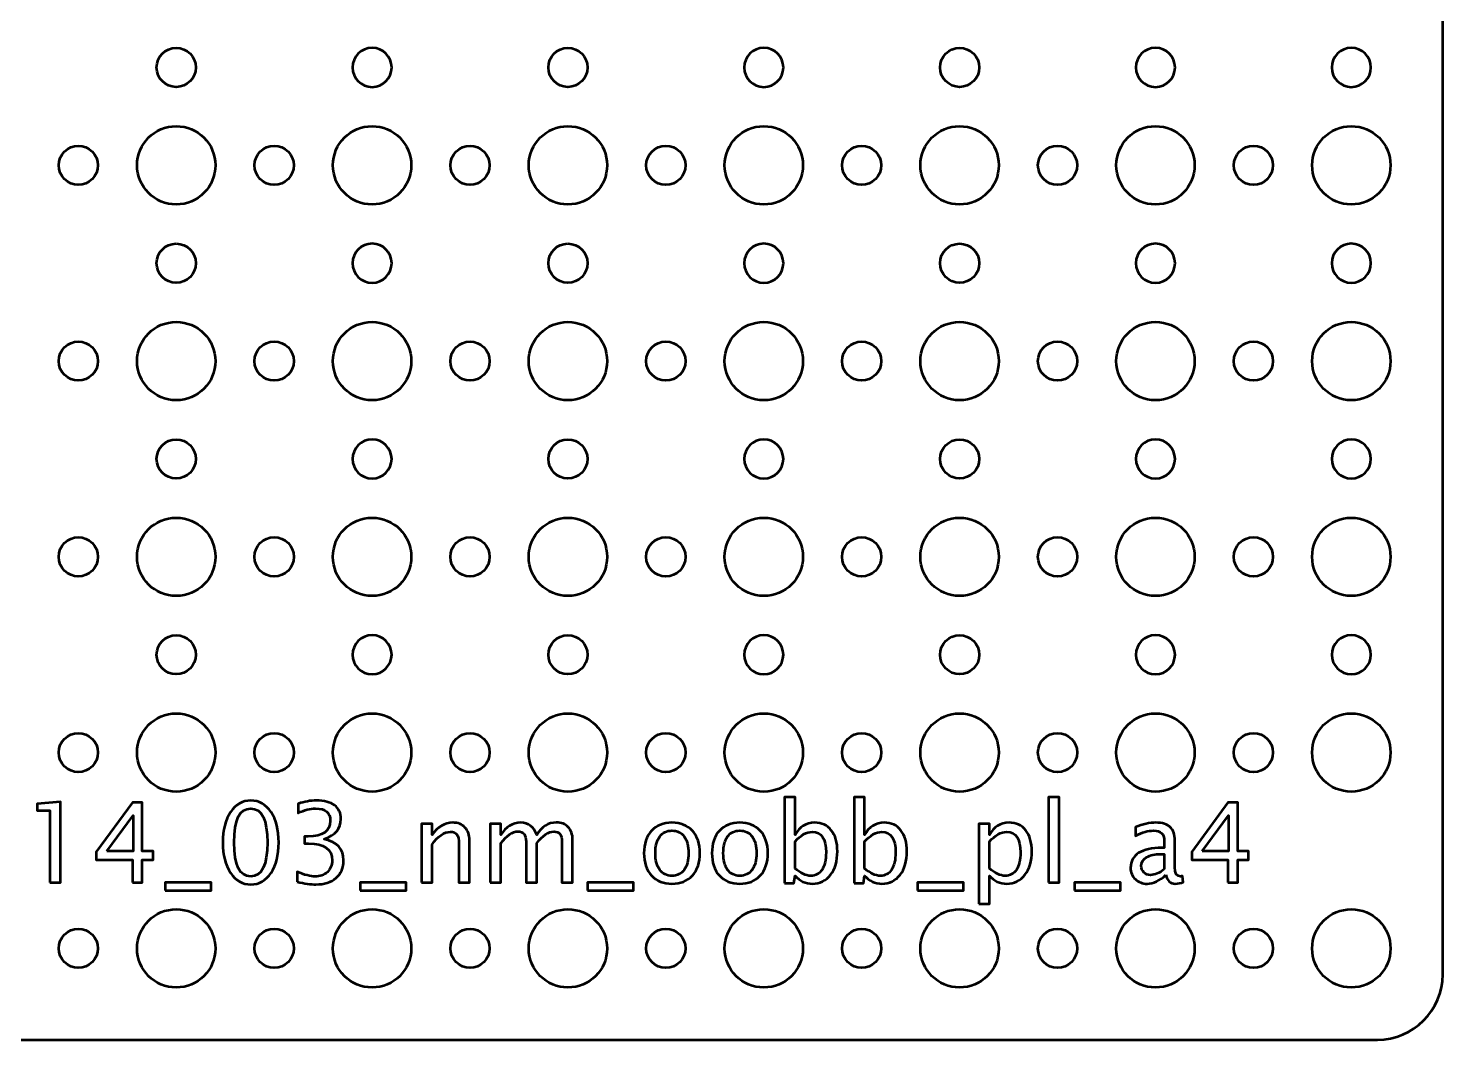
# Model space of a CAD drawing. Header units: centimetres. Extents: x -42.5 to 44.4, y -43.5 to 43.2.
# Drawn here: x 31.12 to 41.95, y -43.45 to -35.7 of the extents above; entities that cross this region are included whole.
import ezdxf

# ---------------------------------------------------------------- set-up
doc = ezdxf.new("R2010")
doc.units = ezdxf.units.CM
doc.header["$MEASUREMENT"] = 0
doc.layers.add('Layer 1', color=7, linetype='Continuous')

msp = doc.modelspace()

# ---------------------------------------------------------------- linework, layer by layer
at = {"layer": 'Layer 1', "lineweight": 53}
for centre, major_axis in [((32.25, -36), (0, 0.15)), ((35.25, -36), (0, 0.15)), ((38.25, -36), (0, 0.15)), ((32.25001, -36.75001), (0, 0.30001)), ((33.75001, -36.75001), (0, 0.30001)), ((35.25001, -36.75001), (0, 0.30001)), ((36.75001, -36.75001), (0, 0.30001)), ((38.25001, -36.75001), (0, 0.30001)), ((39.75001, -36.75001), (0, 0.30001)), ((41.25001, -36.75001), (0, 0.30001)), ((31.5, -36.75), (0, 0.15)), ((33, -36.75), (0, 0.15)), ((34.5, -36.75), (0, 0.15)), ((36, -36.75), (0, 0.15)), ((37.5, -36.75), (0, 0.15)), ((39, -36.75), (0, 0.15)), ((40.5, -36.75), (0, 0.15)), ((32.25, -37.5), (0, 0.15)), ((35.25, -37.5), (0, 0.15)), ((38.25, -37.5), (0, 0.15)), ((32.25001, -38.25001), (0, 0.30001)), ((33.75001, -38.25001), (0, 0.30001)), ((35.25001, -38.25001), (0, 0.30001)), ((36.75001, -38.25001), (0, 0.30001)), ((38.25001, -38.25001), (0, 0.30001)), ((39.75001, -38.25001), (0, 0.30001)), ((41.25001, -38.25001), (0, 0.30001)), ((31.5, -38.25), (0, 0.15)), ((33, -38.25), (0, 0.15)), ((34.5, -38.25), (0, 0.15)), ((36, -38.25), (0, 0.15)), ((37.5, -38.25), (0, 0.15)), ((39, -38.25), (0, 0.15)), ((40.5, -38.25), (0, 0.15)), ((32.25, -39), (0, 0.15)), ((35.25, -39), (0, 0.15)), ((38.25, -39), (0, 0.15)), ((32.25001, -39.75001), (0, 0.30001)), ((33.75001, -39.75001), (0, 0.30001)), ((35.25001, -39.75001), (0, 0.30001)), ((36.75001, -39.75001), (0, 0.30001)), ((38.25001, -39.75001), (0, 0.30001)), ((39.75001, -39.75001), (0, 0.30001)), ((41.25001, -39.75001), (0, 0.30001)), ((31.5, -39.75), (0, 0.15)), ((33, -39.75), (0, 0.15)), ((34.5, -39.75), (0, 0.15)), ((36, -39.75), (0, 0.15)), ((37.5, -39.75), (0, 0.15)), ((39, -39.75), (0, 0.15)), ((40.5, -39.75), (0, 0.15)), ((32.25, -40.5), (0, 0.15)), ((35.25, -40.5), (0, 0.15)), ((38.25, -40.5), (0, 0.15)), ((32.25001, -41.25001), (0, 0.30001)), ((33.75001, -41.25001), (0, 0.30001)), ((35.25001, -41.25001), (0, 0.30001)), ((36.75001, -41.25001), (0, 0.30001)), ((38.25001, -41.25001), (0, 0.30001)), ((39.75001, -41.25001), (0, 0.30001)), ((41.25001, -41.25001), (0, 0.30001)), ((31.5, -41.25), (0, 0.15)), ((33, -41.25), (0, 0.15)), ((34.5, -41.25), (0, 0.15)), ((36, -41.25), (0, 0.15)), ((37.5, -41.25), (0, 0.15)), ((39, -41.25), (0, 0.15)), ((40.5, -41.25), (0, 0.15)), ((32.25001, -42.75001), (0, 0.30001)), ((33.75001, -42.75001), (0, 0.30001)), ((35.25001, -42.75001), (0, 0.30001)), ((36.75001, -42.75001), (0, 0.30001)), ((38.25001, -42.75001), (0, 0.30001)), ((39.75001, -42.75001), (0, 0.30001)), ((41.25001, -42.75001), (0, 0.30001)), ((31.5, -42.75), (0, 0.15)), ((33, -42.75), (0, 0.15)), ((34.5, -42.75), (0, 0.15)), ((36, -42.75), (0, 0.15)), ((37.5, -42.75), (0, 0.15)), ((39, -42.75), (0, 0.15)), ((40.5, -42.75), (0, 0.15))]:
    msp.add_ellipse(centre, major_axis=major_axis, ratio=1, dxfattribs=at)
for points, knots in [([(21.05, -42.95), (21.05, -42.95), (21.05, -14.05), (21.05, -14.05), (21.05, -14.05), (21.05, -13.77386), (21.27386, -13.55), (21.55, -13.55), (21.55, -13.55), (21.55, -13.55), (41.45, -13.55), (41.45, -13.55), (41.45, -13.55), (41.72614, -13.55), (41.95, -13.77386), (41.95, -14.05), (41.95, -14.05), (41.95, -14.05), (41.95, -42.95), (41.95, -42.95), (41.95, -42.95), (41.95, -43.22614), (41.72614, -43.45), (41.45, -43.45), (41.45, -43.45), (41.45, -43.45), (21.55, -43.45), (21.55, -43.45), (21.55, -43.45), (21.27386, -43.45), (21.05, -43.22614), (21.05, -42.95)], [0, 0, 0, 0, 0.11111111, 0.11111111, 0.11111111, 0.11111111, 0.22222222, 0.22222222, 0.22222222, 0.22222222, 0.33333333, 0.33333333, 0.33333333, 0.33333333, 0.44444444, 0.44444444, 0.44444444, 0.44444444, 0.55555556, 0.55555556, 0.55555556, 0.55555556, 0.66666667, 0.66666667, 0.66666667, 0.66666667, 0.77777778, 0.77777778, 0.77777778, 0.77777778, 1, 1, 1, 1]), ([(33.6, -36), (33.6, -35.91716), (33.66716, -35.85), (33.75, -35.85), (33.75, -35.85), (33.83284, -35.85), (33.9, -35.91716), (33.9, -36), (33.9, -36), (33.9, -36.08284), (33.83284, -36.15), (33.75, -36.15), (33.75, -36.15), (33.66716, -36.15), (33.6, -36.08284), (33.6, -36)], [0, 0, 0, 0, 0.2, 0.2, 0.2, 0.2, 0.4, 0.4, 0.4, 0.4, 0.6, 0.6, 0.6, 0.6, 1, 1, 1, 1]), ([(36.6, -36), (36.6, -35.91716), (36.66716, -35.85), (36.75, -35.85), (36.75, -35.85), (36.83284, -35.85), (36.9, -35.91716), (36.9, -36), (36.9, -36), (36.9, -36.08284), (36.83284, -36.15), (36.75, -36.15), (36.75, -36.15), (36.66716, -36.15), (36.6, -36.08284), (36.6, -36)], [0, 0, 0, 0, 0.2, 0.2, 0.2, 0.2, 0.4, 0.4, 0.4, 0.4, 0.6, 0.6, 0.6, 0.6, 1, 1, 1, 1]), ([(39.6, -36), (39.6, -35.91716), (39.66716, -35.85), (39.75, -35.85), (39.75, -35.85), (39.83284, -35.85), (39.9, -35.91716), (39.9, -36), (39.9, -36), (39.9, -36.08284), (39.83284, -36.15), (39.75, -36.15), (39.75, -36.15), (39.66716, -36.15), (39.6, -36.08284), (39.6, -36)], [0, 0, 0, 0, 0.2, 0.2, 0.2, 0.2, 0.4, 0.4, 0.4, 0.4, 0.6, 0.6, 0.6, 0.6, 1, 1, 1, 1]), ([(41.1, -36), (41.1, -35.91716), (41.16716, -35.85), (41.25, -35.85), (41.25, -35.85), (41.33284, -35.85), (41.4, -35.91716), (41.4, -36), (41.4, -36), (41.4, -36.08284), (41.33284, -36.15), (41.25, -36.15), (41.25, -36.15), (41.16716, -36.15), (41.1, -36.08284), (41.1, -36)], [0, 0, 0, 0, 0.2, 0.2, 0.2, 0.2, 0.4, 0.4, 0.4, 0.4, 0.6, 0.6, 0.6, 0.6, 1, 1, 1, 1]), ([(33.6, -37.5), (33.6, -37.41716), (33.66716, -37.35), (33.75, -37.35), (33.75, -37.35), (33.83284, -37.35), (33.9, -37.41716), (33.9, -37.5), (33.9, -37.5), (33.9, -37.58284), (33.83284, -37.65), (33.75, -37.65), (33.75, -37.65), (33.66716, -37.65), (33.6, -37.58284), (33.6, -37.5)], [0, 0, 0, 0, 0.2, 0.2, 0.2, 0.2, 0.4, 0.4, 0.4, 0.4, 0.6, 0.6, 0.6, 0.6, 1, 1, 1, 1]), ([(36.6, -37.5), (36.6, -37.41716), (36.66716, -37.35), (36.75, -37.35), (36.75, -37.35), (36.83284, -37.35), (36.9, -37.41716), (36.9, -37.5), (36.9, -37.5), (36.9, -37.58284), (36.83284, -37.65), (36.75, -37.65), (36.75, -37.65), (36.66716, -37.65), (36.6, -37.58284), (36.6, -37.5)], [0, 0, 0, 0, 0.2, 0.2, 0.2, 0.2, 0.4, 0.4, 0.4, 0.4, 0.6, 0.6, 0.6, 0.6, 1, 1, 1, 1]), ([(39.6, -37.5), (39.6, -37.41716), (39.66716, -37.35), (39.75, -37.35), (39.75, -37.35), (39.83284, -37.35), (39.9, -37.41716), (39.9, -37.5), (39.9, -37.5), (39.9, -37.58284), (39.83284, -37.65), (39.75, -37.65), (39.75, -37.65), (39.66716, -37.65), (39.6, -37.58284), (39.6, -37.5)], [0, 0, 0, 0, 0.2, 0.2, 0.2, 0.2, 0.4, 0.4, 0.4, 0.4, 0.6, 0.6, 0.6, 0.6, 1, 1, 1, 1]), ([(41.1, -37.5), (41.1, -37.41716), (41.16716, -37.35), (41.25, -37.35), (41.25, -37.35), (41.33284, -37.35), (41.4, -37.41716), (41.4, -37.5), (41.4, -37.5), (41.4, -37.58284), (41.33284, -37.65), (41.25, -37.65), (41.25, -37.65), (41.16716, -37.65), (41.1, -37.58284), (41.1, -37.5)], [0, 0, 0, 0, 0.2, 0.2, 0.2, 0.2, 0.4, 0.4, 0.4, 0.4, 0.6, 0.6, 0.6, 0.6, 1, 1, 1, 1]), ([(33.6, -39), (33.6, -38.91716), (33.66716, -38.85), (33.75, -38.85), (33.75, -38.85), (33.83284, -38.85), (33.9, -38.91716), (33.9, -39), (33.9, -39), (33.9, -39.08284), (33.83284, -39.15), (33.75, -39.15), (33.75, -39.15), (33.66716, -39.15), (33.6, -39.08284), (33.6, -39)], [0, 0, 0, 0, 0.2, 0.2, 0.2, 0.2, 0.4, 0.4, 0.4, 0.4, 0.6, 0.6, 0.6, 0.6, 1, 1, 1, 1]), ([(36.6, -39), (36.6, -38.91716), (36.66716, -38.85), (36.75, -38.85), (36.75, -38.85), (36.83284, -38.85), (36.9, -38.91716), (36.9, -39), (36.9, -39), (36.9, -39.08284), (36.83284, -39.15), (36.75, -39.15), (36.75, -39.15), (36.66716, -39.15), (36.6, -39.08284), (36.6, -39)], [0, 0, 0, 0, 0.2, 0.2, 0.2, 0.2, 0.4, 0.4, 0.4, 0.4, 0.6, 0.6, 0.6, 0.6, 1, 1, 1, 1]), ([(39.6, -39), (39.6, -38.91716), (39.66716, -38.85), (39.75, -38.85), (39.75, -38.85), (39.83284, -38.85), (39.9, -38.91716), (39.9, -39), (39.9, -39), (39.9, -39.08284), (39.83284, -39.15), (39.75, -39.15), (39.75, -39.15), (39.66716, -39.15), (39.6, -39.08284), (39.6, -39)], [0, 0, 0, 0, 0.2, 0.2, 0.2, 0.2, 0.4, 0.4, 0.4, 0.4, 0.6, 0.6, 0.6, 0.6, 1, 1, 1, 1]), ([(41.1, -39), (41.1, -38.91716), (41.16716, -38.85), (41.25, -38.85), (41.25, -38.85), (41.33284, -38.85), (41.4, -38.91716), (41.4, -39), (41.4, -39), (41.4, -39.08284), (41.33284, -39.15), (41.25, -39.15), (41.25, -39.15), (41.16716, -39.15), (41.1, -39.08284), (41.1, -39)], [0, 0, 0, 0, 0.2, 0.2, 0.2, 0.2, 0.4, 0.4, 0.4, 0.4, 0.6, 0.6, 0.6, 0.6, 1, 1, 1, 1]), ([(33.6, -40.5), (33.6, -40.41716), (33.66716, -40.35), (33.75, -40.35), (33.75, -40.35), (33.83284, -40.35), (33.9, -40.41716), (33.9, -40.5), (33.9, -40.5), (33.9, -40.58284), (33.83284, -40.65), (33.75, -40.65), (33.75, -40.65), (33.66716, -40.65), (33.6, -40.58284), (33.6, -40.5)], [0, 0, 0, 0, 0.2, 0.2, 0.2, 0.2, 0.4, 0.4, 0.4, 0.4, 0.6, 0.6, 0.6, 0.6, 1, 1, 1, 1]), ([(36.6, -40.5), (36.6, -40.41716), (36.66716, -40.35), (36.75, -40.35), (36.75, -40.35), (36.83284, -40.35), (36.9, -40.41716), (36.9, -40.5), (36.9, -40.5), (36.9, -40.58284), (36.83284, -40.65), (36.75, -40.65), (36.75, -40.65), (36.66716, -40.65), (36.6, -40.58284), (36.6, -40.5)], [0, 0, 0, 0, 0.2, 0.2, 0.2, 0.2, 0.4, 0.4, 0.4, 0.4, 0.6, 0.6, 0.6, 0.6, 1, 1, 1, 1]), ([(39.6, -40.5), (39.6, -40.41716), (39.66716, -40.35), (39.75, -40.35), (39.75, -40.35), (39.83284, -40.35), (39.9, -40.41716), (39.9, -40.5), (39.9, -40.5), (39.9, -40.58284), (39.83284, -40.65), (39.75, -40.65), (39.75, -40.65), (39.66716, -40.65), (39.6, -40.58284), (39.6, -40.5)], [0, 0, 0, 0, 0.2, 0.2, 0.2, 0.2, 0.4, 0.4, 0.4, 0.4, 0.6, 0.6, 0.6, 0.6, 1, 1, 1, 1]), ([(41.1, -40.5), (41.1, -40.41716), (41.16716, -40.35), (41.25, -40.35), (41.25, -40.35), (41.33284, -40.35), (41.4, -40.41716), (41.4, -40.5), (41.4, -40.5), (41.4, -40.58284), (41.33284, -40.65), (41.25, -40.65), (41.25, -40.65), (41.16716, -40.65), (41.1, -40.58284), (41.1, -40.5)], [0, 0, 0, 0, 0.2, 0.2, 0.2, 0.2, 0.4, 0.4, 0.4, 0.4, 0.6, 0.6, 0.6, 0.6, 1, 1, 1, 1])]:
    msp.add_open_spline(points, degree=3, knots=knots, dxfattribs=at)
at = {"layer": 'Layer 1', "color": 5, "lineweight": 53}
for points, knots in [([(36.90829, -42.24976), (36.90829, -42.24976), (36.90829, -41.59191), (36.90829, -41.59191), (36.90829, -41.59191), (36.90829, -41.59191), (36.98957, -41.59191), (36.98957, -41.59191), (36.98957, -41.59191), (36.98957, -41.59191), (36.98957, -41.88076), (36.98957, -41.88076), (36.98957, -41.88076), (37.02287, -41.81796), (37.07296, -41.78664), (37.13971, -41.78664), (37.13971, -41.78664), (37.19375, -41.78664), (37.23623, -41.80625), (37.26727, -41.84562), (37.26727, -41.84562), (37.29832, -41.88499), (37.31384, -41.93875), (37.31384, -42.00691), (37.31384, -42.00691), (37.31384, -42.08113), (37.2962, -42.14111), (37.26106, -42.18654), (37.26106, -42.18654), (37.22593, -42.23212), (37.17964, -42.25484), (37.12235, -42.25484), (37.12235, -42.25484), (37.06915, -42.25484), (37.02485, -42.23452), (36.98957, -42.19374), (36.98957, -42.19374), (36.98957, -42.19374), (36.97969, -42.24976), (36.97969, -42.24976), (36.97969, -42.24976), (36.97969, -42.24976), (36.90829, -42.24976), (36.90829, -42.24976)], [0, 0, 0, 0, 0.08333333, 0.08333333, 0.08333333, 0.08333333, 0.16666667, 0.16666667, 0.16666667, 0.16666667, 0.25, 0.25, 0.25, 0.25, 0.33333333, 0.33333333, 0.33333333, 0.33333333, 0.41666667, 0.41666667, 0.41666667, 0.41666667, 0.5, 0.5, 0.5, 0.5, 0.58333333, 0.58333333, 0.58333333, 0.58333333, 0.66666667, 0.66666667, 0.66666667, 0.66666667, 0.75, 0.75, 0.75, 0.75, 0.83333333, 0.83333333, 0.83333333, 0.83333333, 1, 1, 1, 1]), ([(37.44113, -42.24976), (37.44113, -42.24976), (37.44113, -41.59191), (37.44113, -41.59191), (37.44113, -41.59191), (37.44113, -41.59191), (37.52241, -41.59191), (37.52241, -41.59191), (37.52241, -41.59191), (37.52241, -41.59191), (37.52241, -41.88076), (37.52241, -41.88076), (37.52241, -41.88076), (37.55571, -41.81796), (37.6058, -41.78664), (37.67255, -41.78664), (37.67255, -41.78664), (37.72659, -41.78664), (37.76907, -41.80625), (37.80011, -41.84562), (37.80011, -41.84562), (37.83116, -41.88499), (37.84668, -41.93875), (37.84668, -42.00691), (37.84668, -42.00691), (37.84668, -42.08113), (37.82904, -42.14111), (37.7939, -42.18654), (37.7939, -42.18654), (37.75877, -42.23212), (37.71248, -42.25484), (37.65519, -42.25484), (37.65519, -42.25484), (37.60199, -42.25484), (37.55769, -42.23452), (37.52241, -42.19374), (37.52241, -42.19374), (37.52241, -42.19374), (37.51253, -42.24976), (37.51253, -42.24976), (37.51253, -42.24976), (37.51253, -42.24976), (37.44113, -42.24976), (37.44113, -42.24976)], [0, 0, 0, 0, 0.08333333, 0.08333333, 0.08333333, 0.08333333, 0.16666667, 0.16666667, 0.16666667, 0.16666667, 0.25, 0.25, 0.25, 0.25, 0.33333333, 0.33333333, 0.33333333, 0.33333333, 0.41666667, 0.41666667, 0.41666667, 0.41666667, 0.5, 0.5, 0.5, 0.5, 0.58333333, 0.58333333, 0.58333333, 0.58333333, 0.66666667, 0.66666667, 0.66666667, 0.66666667, 0.75, 0.75, 0.75, 0.75, 0.83333333, 0.83333333, 0.83333333, 0.83333333, 1, 1, 1, 1]), ([(38.93013, -42.24468), (38.93013, -42.24468), (38.93013, -41.59191), (38.93013, -41.59191), (38.93013, -41.59191), (38.93013, -41.59191), (39.01141, -41.59191), (39.01141, -41.59191), (39.01141, -41.59191), (39.01141, -41.59191), (39.01141, -42.24468), (39.01141, -42.24468), (39.01141, -42.24468), (39.01141, -42.24468), (38.93013, -42.24468), (38.93013, -42.24468)], [0, 0, 0, 0, 0.2, 0.2, 0.2, 0.2, 0.4, 0.4, 0.4, 0.4, 0.6, 0.6, 0.6, 0.6, 1, 1, 1, 1]), ([(31.28106, -42.24468), (31.28106, -42.24468), (31.28106, -41.6935), (31.28106, -41.6935), (31.28106, -41.6935), (31.28106, -41.6935), (31.1837, -41.6935), (31.1837, -41.6935), (31.1837, -41.6935), (31.1837, -41.6935), (31.1837, -41.6427), (31.1837, -41.6427), (31.1837, -41.6427), (31.1837, -41.6427), (31.36234, -41.62746), (31.36234, -41.62746), (31.36234, -41.62746), (31.36234, -41.62746), (31.36234, -42.24468), (31.36234, -42.24468), (31.36234, -42.24468), (31.36234, -42.24468), (31.28106, -42.24468), (31.28106, -42.24468)], [0, 0, 0, 0, 0.14285714, 0.14285714, 0.14285714, 0.14285714, 0.28571429, 0.28571429, 0.28571429, 0.28571429, 0.42857143, 0.42857143, 0.42857143, 0.42857143, 0.57142857, 0.57142857, 0.57142857, 0.57142857, 0.71428571, 0.71428571, 0.71428571, 0.71428571, 1, 1, 1, 1]), ([(31.9138, -42.24468), (31.9138, -42.24468), (31.9138, -42.07111), (31.9138, -42.07111), (31.9138, -42.07111), (31.9138, -42.07111), (31.63779, -42.07111), (31.63779, -42.07111), (31.63779, -42.07111), (31.63779, -42.07111), (31.63779, -42.00931), (31.63779, -42.00931), (31.63779, -42.00931), (31.63779, -42.00931), (31.9138, -41.63254), (31.9138, -41.63254), (31.9138, -41.63254), (31.9138, -41.63254), (31.99, -41.63254), (31.99, -41.63254), (31.99, -41.63254), (31.99, -41.63254), (31.99, -42.00423), (31.99, -42.00423), (31.99, -42.00423), (31.99, -42.00423), (32.07213, -42.00423), (32.07213, -42.00423), (32.07213, -42.00423), (32.07213, -42.00423), (32.07213, -42.07111), (32.07213, -42.07111), (32.07213, -42.07111), (32.07213, -42.07111), (31.99, -42.07111), (31.99, -42.07111), (31.99, -42.07111), (31.99, -42.07111), (31.99, -42.24468), (31.99, -42.24468), (31.99, -42.24468), (31.99, -42.24468), (31.9138, -42.24468), (31.9138, -42.24468)], [0, 0, 0, 0, 0.08333333, 0.08333333, 0.08333333, 0.08333333, 0.16666667, 0.16666667, 0.16666667, 0.16666667, 0.25, 0.25, 0.25, 0.25, 0.33333333, 0.33333333, 0.33333333, 0.33333333, 0.41666667, 0.41666667, 0.41666667, 0.41666667, 0.5, 0.5, 0.5, 0.5, 0.58333333, 0.58333333, 0.58333333, 0.58333333, 0.66666667, 0.66666667, 0.66666667, 0.66666667, 0.75, 0.75, 0.75, 0.75, 0.83333333, 0.83333333, 0.83333333, 0.83333333, 1, 1, 1, 1]), ([(32.82086, -42.25992), (32.75666, -42.25992), (32.70487, -42.23043), (32.66564, -42.17159), (32.66564, -42.17159), (32.62627, -42.11274), (32.60666, -42.03513), (32.60666, -41.93861), (32.60666, -41.93861), (32.60666, -41.84209), (32.62627, -41.76448), (32.66564, -41.70564), (32.66564, -41.70564), (32.70487, -41.6468), (32.75666, -41.6173), (32.82086, -41.6173), (32.82086, -41.6173), (32.88535, -41.6173), (32.93714, -41.64666), (32.97637, -41.70536), (32.97637, -41.70536), (33.01546, -41.76406), (33.03507, -41.84181), (33.03507, -41.93861), (33.03507, -41.93861), (33.03507, -42.03513), (33.01546, -42.11274), (32.97637, -42.17159), (32.97637, -42.17159), (32.93714, -42.23043), (32.88535, -42.25992), (32.82086, -42.25992)], [0, 0, 0, 0, 0.11111111, 0.11111111, 0.11111111, 0.11111111, 0.22222222, 0.22222222, 0.22222222, 0.22222222, 0.33333333, 0.33333333, 0.33333333, 0.33333333, 0.44444444, 0.44444444, 0.44444444, 0.44444444, 0.55555556, 0.55555556, 0.55555556, 0.55555556, 0.66666667, 0.66666667, 0.66666667, 0.66666667, 0.77777778, 0.77777778, 0.77777778, 0.77777778, 1, 1, 1, 1]), ([(32.82072, -42.19896), (32.90553, -42.19896), (32.94786, -42.11218), (32.94786, -41.93861), (32.94786, -41.93861), (32.94786, -41.76505), (32.90553, -41.67826), (32.82072, -41.67826), (32.82072, -41.67826), (32.7362, -41.67826), (32.69387, -41.76505), (32.69387, -41.93861), (32.69387, -41.93861), (32.69387, -42.11218), (32.7362, -42.19896), (32.82072, -42.19896)], [0, 0, 0, 0, 0.2, 0.2, 0.2, 0.2, 0.4, 0.4, 0.4, 0.4, 0.6, 0.6, 0.6, 0.6, 1, 1, 1, 1]), ([(33.17506, -42.24045), (33.17506, -42.24045), (33.17506, -42.16425), (33.17506, -42.16425), (33.17506, -42.16425), (33.2332, -42.18739), (33.27878, -42.19896), (33.31222, -42.19896), (33.31222, -42.19896), (33.35159, -42.19896), (33.38334, -42.18767), (33.40775, -42.16495), (33.40775, -42.16495), (33.43216, -42.14223), (33.4443, -42.1126), (33.4443, -42.07619), (33.4443, -42.07619), (33.4443, -41.98984), (33.38418, -41.94666), (33.26396, -41.94666), (33.26396, -41.94666), (33.26396, -41.94666), (33.23179, -41.94666), (33.23179, -41.94666), (33.23179, -41.94666), (33.23179, -41.94666), (33.23179, -41.89205), (33.23179, -41.89205), (33.23179, -41.89205), (33.23179, -41.89205), (33.26029, -41.89162), (33.26029, -41.89162), (33.26029, -41.89162), (33.37332, -41.89162), (33.4299, -41.85183), (33.4299, -41.7721), (33.4299, -41.7721), (33.4299, -41.70959), (33.39237, -41.67826), (33.31744, -41.67826), (33.31744, -41.67826), (33.27722, -41.67826), (33.23263, -41.68984), (33.18353, -41.71298), (33.18353, -41.71298), (33.18353, -41.71298), (33.18353, -41.64186), (33.18353, -41.64186), (33.18353, -41.64186), (33.23164, -41.62549), (33.27807, -41.6173), (33.32266, -41.6173), (33.32266, -41.6173), (33.38334, -41.6173), (33.43005, -41.62944), (33.4625, -41.65371), (33.4625, -41.65371), (33.49496, -41.67784), (33.51118, -41.71298), (33.51118, -41.75898), (33.51118, -41.75898), (33.51118, -41.8308), (33.46871, -41.88203), (33.38362, -41.91251), (33.38362, -41.91251), (33.48226, -41.93551), (33.5315, -41.98955), (33.5315, -42.07492), (33.5315, -42.07492), (33.5315, -42.1325), (33.51245, -42.17779), (33.47449, -42.21067), (33.47449, -42.21067), (33.43654, -42.24355), (33.38433, -42.25992), (33.318, -42.25992), (33.318, -42.25992), (33.28019, -42.25992), (33.23263, -42.25343), (33.17506, -42.24045)], [0, 0, 0, 0, 0.04761905, 0.04761905, 0.04761905, 0.04761905, 0.0952381, 0.0952381, 0.0952381, 0.0952381, 0.14285714, 0.14285714, 0.14285714, 0.14285714, 0.19047619, 0.19047619, 0.19047619, 0.19047619, 0.23809524, 0.23809524, 0.23809524, 0.23809524, 0.28571429, 0.28571429, 0.28571429, 0.28571429, 0.33333333, 0.33333333, 0.33333333, 0.33333333, 0.38095238, 0.38095238, 0.38095238, 0.38095238, 0.42857143, 0.42857143, 0.42857143, 0.42857143, 0.47619048, 0.47619048, 0.47619048, 0.47619048, 0.52380952, 0.52380952, 0.52380952, 0.52380952, 0.57142857, 0.57142857, 0.57142857, 0.57142857, 0.61904762, 0.61904762, 0.61904762, 0.61904762, 0.66666667, 0.66666667, 0.66666667, 0.66666667, 0.71428571, 0.71428571, 0.71428571, 0.71428571, 0.76190476, 0.76190476, 0.76190476, 0.76190476, 0.80952381, 0.80952381, 0.80952381, 0.80952381, 0.85714286, 0.85714286, 0.85714286, 0.85714286, 0.9047619, 0.9047619, 0.9047619, 0.9047619, 1, 1, 1, 1]), ([(40.30356, -42.24468), (40.30356, -42.24468), (40.30356, -42.07111), (40.30356, -42.07111), (40.30356, -42.07111), (40.30356, -42.07111), (40.02755, -42.07111), (40.02755, -42.07111), (40.02755, -42.07111), (40.02755, -42.07111), (40.02755, -42.00931), (40.02755, -42.00931), (40.02755, -42.00931), (40.02755, -42.00931), (40.30356, -41.63254), (40.30356, -41.63254), (40.30356, -41.63254), (40.30356, -41.63254), (40.37976, -41.63254), (40.37976, -41.63254), (40.37976, -41.63254), (40.37976, -41.63254), (40.37976, -42.00423), (40.37976, -42.00423), (40.37976, -42.00423), (40.37976, -42.00423), (40.46189, -42.00423), (40.46189, -42.00423), (40.46189, -42.00423), (40.46189, -42.00423), (40.46189, -42.07111), (40.46189, -42.07111), (40.46189, -42.07111), (40.46189, -42.07111), (40.37976, -42.07111), (40.37976, -42.07111), (40.37976, -42.07111), (40.37976, -42.07111), (40.37976, -42.24468), (40.37976, -42.24468), (40.37976, -42.24468), (40.37976, -42.24468), (40.30356, -42.24468), (40.30356, -42.24468)], [0, 0, 0, 0, 0.08333333, 0.08333333, 0.08333333, 0.08333333, 0.16666667, 0.16666667, 0.16666667, 0.16666667, 0.25, 0.25, 0.25, 0.25, 0.33333333, 0.33333333, 0.33333333, 0.33333333, 0.41666667, 0.41666667, 0.41666667, 0.41666667, 0.5, 0.5, 0.5, 0.5, 0.58333333, 0.58333333, 0.58333333, 0.58333333, 0.66666667, 0.66666667, 0.66666667, 0.66666667, 0.75, 0.75, 0.75, 0.75, 0.83333333, 0.83333333, 0.83333333, 0.83333333, 1, 1, 1, 1]), ([(31.71808, -42.00423), (31.71808, -42.00423), (31.91888, -42.00423), (31.91888, -42.00423), (31.91888, -42.00423), (31.91888, -42.00423), (31.91888, -41.73302), (31.91888, -41.73302), (31.91888, -41.73302), (31.91888, -41.73302), (31.71808, -42.00423), (31.71808, -42.00423)], [0, 0, 0, 0, 0.25, 0.25, 0.25, 0.25, 0.5, 0.5, 0.5, 0.5, 1, 1, 1, 1]), ([(34.12868, -42.24468), (34.12868, -42.24468), (34.12868, -41.79595), (34.12868, -41.79595), (34.12868, -41.79595), (34.12868, -41.79595), (34.20996, -41.79595), (34.20996, -41.79595), (34.20996, -41.79595), (34.20996, -41.79595), (34.20996, -41.88076), (34.20996, -41.88076), (34.20996, -41.88076), (34.253, -41.81796), (34.30577, -41.78664), (34.36814, -41.78664), (34.36814, -41.78664), (34.40737, -41.78664), (34.43856, -41.79891), (34.46156, -41.82361), (34.46156, -41.82361), (34.48456, -41.84816), (34.49613, -41.88132), (34.49613, -41.92281), (34.49613, -41.92281), (34.49613, -41.92281), (34.49613, -42.24468), (34.49613, -42.24468), (34.49613, -42.24468), (34.49613, -42.24468), (34.41485, -42.24468), (34.41485, -42.24468), (34.41485, -42.24468), (34.41485, -42.24468), (34.41485, -41.94934), (34.41485, -41.94934), (34.41485, -41.94934), (34.41485, -41.91603), (34.40991, -41.89233), (34.40018, -41.87822), (34.40018, -41.87822), (34.3903, -41.86397), (34.37407, -41.85691), (34.35135, -41.85691), (34.35135, -41.85691), (34.3014, -41.85691), (34.25427, -41.88951), (34.20996, -41.9547), (34.20996, -41.9547), (34.20996, -41.9547), (34.20996, -42.24468), (34.20996, -42.24468), (34.20996, -42.24468), (34.20996, -42.24468), (34.12868, -42.24468), (34.12868, -42.24468)], [0, 0, 0, 0, 0.06666667, 0.06666667, 0.06666667, 0.06666667, 0.13333333, 0.13333333, 0.13333333, 0.13333333, 0.2, 0.2, 0.2, 0.2, 0.26666667, 0.26666667, 0.26666667, 0.26666667, 0.33333333, 0.33333333, 0.33333333, 0.33333333, 0.4, 0.4, 0.4, 0.4, 0.46666667, 0.46666667, 0.46666667, 0.46666667, 0.53333333, 0.53333333, 0.53333333, 0.53333333, 0.6, 0.6, 0.6, 0.6, 0.66666667, 0.66666667, 0.66666667, 0.66666667, 0.73333333, 0.73333333, 0.73333333, 0.73333333, 0.8, 0.8, 0.8, 0.8, 0.86666667, 0.86666667, 0.86666667, 0.86666667, 1, 1, 1, 1]), ([(34.65418, -42.24468), (34.65418, -42.24468), (34.65418, -41.79595), (34.65418, -41.79595), (34.65418, -41.79595), (34.65418, -41.79595), (34.73546, -41.79595), (34.73546, -41.79595), (34.73546, -41.79595), (34.73546, -41.79595), (34.73546, -41.88076), (34.73546, -41.88076), (34.73546, -41.88076), (34.77511, -41.81796), (34.82591, -41.78664), (34.88814, -41.78664), (34.88814, -41.78664), (34.94811, -41.78664), (34.98889, -41.81796), (35.01062, -41.88076), (35.01062, -41.88076), (35.04915, -41.8174), (35.09939, -41.78579), (35.16106, -41.78579), (35.16106, -41.78579), (35.20043, -41.78579), (35.23105, -41.79736), (35.25292, -41.82064), (35.25292, -41.82064), (35.27479, -41.84393), (35.2858, -41.87652), (35.2858, -41.91843), (35.2858, -41.91843), (35.2858, -41.91843), (35.2858, -42.24468), (35.2858, -42.24468), (35.2858, -42.24468), (35.2858, -42.24468), (35.20452, -42.24468), (35.20452, -42.24468), (35.20452, -42.24468), (35.20452, -42.24468), (35.20452, -41.93184), (35.20452, -41.93184), (35.20452, -41.93184), (35.20452, -41.88076), (35.1842, -41.85522), (35.14356, -41.85522), (35.14356, -41.85522), (35.10137, -41.85522), (35.05705, -41.88499), (35.01062, -41.94468), (35.01062, -41.94468), (35.01062, -41.94468), (35.01062, -42.24468), (35.01062, -42.24468), (35.01062, -42.24468), (35.01062, -42.24468), (34.92934, -42.24468), (34.92934, -42.24468), (34.92934, -42.24468), (34.92934, -42.24468), (34.92934, -41.93156), (34.92934, -41.93156), (34.92934, -41.93156), (34.92934, -41.88005), (34.90874, -41.85437), (34.8674, -41.85437), (34.8674, -41.85437), (34.82633, -41.85437), (34.78231, -41.88429), (34.73546, -41.94426), (34.73546, -41.94426), (34.73546, -41.94426), (34.73546, -42.24468), (34.73546, -42.24468), (34.73546, -42.24468), (34.73546, -42.24468), (34.65418, -42.24468), (34.65418, -42.24468)], [0, 0, 0, 0, 0.04761905, 0.04761905, 0.04761905, 0.04761905, 0.0952381, 0.0952381, 0.0952381, 0.0952381, 0.14285714, 0.14285714, 0.14285714, 0.14285714, 0.19047619, 0.19047619, 0.19047619, 0.19047619, 0.23809524, 0.23809524, 0.23809524, 0.23809524, 0.28571429, 0.28571429, 0.28571429, 0.28571429, 0.33333333, 0.33333333, 0.33333333, 0.33333333, 0.38095238, 0.38095238, 0.38095238, 0.38095238, 0.42857143, 0.42857143, 0.42857143, 0.42857143, 0.47619048, 0.47619048, 0.47619048, 0.47619048, 0.52380952, 0.52380952, 0.52380952, 0.52380952, 0.57142857, 0.57142857, 0.57142857, 0.57142857, 0.61904762, 0.61904762, 0.61904762, 0.61904762, 0.66666667, 0.66666667, 0.66666667, 0.66666667, 0.71428571, 0.71428571, 0.71428571, 0.71428571, 0.76190476, 0.76190476, 0.76190476, 0.76190476, 0.80952381, 0.80952381, 0.80952381, 0.80952381, 0.85714286, 0.85714286, 0.85714286, 0.85714286, 0.9047619, 0.9047619, 0.9047619, 0.9047619, 1, 1, 1, 1]), ([(36.04666, -42.25484), (35.98077, -42.25484), (35.92856, -42.23381), (35.89017, -42.19176), (35.89017, -42.19176), (35.85165, -42.14971), (35.83246, -42.09256), (35.83246, -42.02046), (35.83246, -42.02046), (35.83246, -41.94849), (35.85165, -41.89148), (35.89017, -41.84957), (35.89017, -41.84957), (35.92856, -41.80766), (35.98077, -41.78664), (36.04666, -41.78664), (36.04666, -41.78664), (36.11256, -41.78664), (36.16477, -41.80766), (36.20316, -41.84957), (36.20316, -41.84957), (36.24168, -41.89148), (36.26087, -41.94849), (36.26087, -42.02046), (36.26087, -42.02046), (36.26087, -42.09256), (36.24168, -42.14971), (36.20316, -42.19176), (36.20316, -42.19176), (36.16477, -42.23381), (36.11256, -42.25484), (36.04666, -42.25484)], [0, 0, 0, 0, 0.11111111, 0.11111111, 0.11111111, 0.11111111, 0.22222222, 0.22222222, 0.22222222, 0.22222222, 0.33333333, 0.33333333, 0.33333333, 0.33333333, 0.44444444, 0.44444444, 0.44444444, 0.44444444, 0.55555556, 0.55555556, 0.55555556, 0.55555556, 0.66666667, 0.66666667, 0.66666667, 0.66666667, 0.77777778, 0.77777778, 0.77777778, 0.77777778, 1, 1, 1, 1]), ([(36.5668, -42.25484), (36.50091, -42.25484), (36.4487, -42.23381), (36.41031, -42.19176), (36.41031, -42.19176), (36.37179, -42.14971), (36.3526, -42.09256), (36.3526, -42.02046), (36.3526, -42.02046), (36.3526, -41.94849), (36.37179, -41.89148), (36.41031, -41.84957), (36.41031, -41.84957), (36.4487, -41.80766), (36.50091, -41.78664), (36.5668, -41.78664), (36.5668, -41.78664), (36.6327, -41.78664), (36.68491, -41.80766), (36.7233, -41.84957), (36.7233, -41.84957), (36.76182, -41.89148), (36.78101, -41.94849), (36.78101, -42.02046), (36.78101, -42.02046), (36.78101, -42.09256), (36.76182, -42.14971), (36.7233, -42.19176), (36.7233, -42.19176), (36.68491, -42.23381), (36.6327, -42.25484), (36.5668, -42.25484)], [0, 0, 0, 0, 0.11111111, 0.11111111, 0.11111111, 0.11111111, 0.22222222, 0.22222222, 0.22222222, 0.22222222, 0.33333333, 0.33333333, 0.33333333, 0.33333333, 0.44444444, 0.44444444, 0.44444444, 0.44444444, 0.55555556, 0.55555556, 0.55555556, 0.55555556, 0.66666667, 0.66666667, 0.66666667, 0.66666667, 0.77777778, 0.77777778, 0.77777778, 0.77777778, 1, 1, 1, 1]), ([(38.3973, -42.40809), (38.3973, -42.40809), (38.3973, -41.79595), (38.3973, -41.79595), (38.3973, -41.79595), (38.3973, -41.79595), (38.47858, -41.79595), (38.47858, -41.79595), (38.47858, -41.79595), (38.47858, -41.79595), (38.47858, -41.88076), (38.47858, -41.88076), (38.47858, -41.88076), (38.51188, -41.81796), (38.56197, -41.78664), (38.62872, -41.78664), (38.62872, -41.78664), (38.68276, -41.78664), (38.72524, -41.80625), (38.75628, -41.84562), (38.75628, -41.84562), (38.78733, -41.88499), (38.80285, -41.93875), (38.80285, -42.00691), (38.80285, -42.00691), (38.80285, -42.08113), (38.78521, -42.14111), (38.75007, -42.18654), (38.75007, -42.18654), (38.71494, -42.23212), (38.66865, -42.25484), (38.61136, -42.25484), (38.61136, -42.25484), (38.55816, -42.25484), (38.51386, -42.23452), (38.47858, -42.19374), (38.47858, -42.19374), (38.47858, -42.19374), (38.47858, -42.40809), (38.47858, -42.40809), (38.47858, -42.40809), (38.47858, -42.40809), (38.3973, -42.40809), (38.3973, -42.40809)], [0, 0, 0, 0, 0.08333333, 0.08333333, 0.08333333, 0.08333333, 0.16666667, 0.16666667, 0.16666667, 0.16666667, 0.25, 0.25, 0.25, 0.25, 0.33333333, 0.33333333, 0.33333333, 0.33333333, 0.41666667, 0.41666667, 0.41666667, 0.41666667, 0.5, 0.5, 0.5, 0.5, 0.58333333, 0.58333333, 0.58333333, 0.58333333, 0.66666667, 0.66666667, 0.66666667, 0.66666667, 0.75, 0.75, 0.75, 0.75, 0.83333333, 0.83333333, 0.83333333, 0.83333333, 1, 1, 1, 1]), ([(39.82943, -42.18753), (39.7806, -42.2324), (39.73361, -42.25484), (39.68846, -42.25484), (39.68846, -42.25484), (39.65135, -42.25484), (39.62044, -42.24327), (39.59603, -42.21999), (39.59603, -42.21999), (39.57148, -42.1967), (39.5592, -42.16735), (39.5592, -42.13193), (39.5592, -42.13193), (39.5592, -42.08297), (39.57981, -42.04529), (39.62101, -42.01905), (39.62101, -42.01905), (39.66221, -41.9928), (39.72134, -41.97968), (39.79838, -41.97968), (39.79838, -41.97968), (39.79838, -41.97968), (39.81743, -41.97968), (39.81743, -41.97968), (39.81743, -41.97968), (39.81743, -41.97968), (39.81743, -41.92563), (39.81743, -41.92563), (39.81743, -41.92563), (39.81743, -41.87356), (39.79034, -41.8476), (39.73601, -41.8476), (39.73601, -41.8476), (39.69396, -41.8476), (39.64796, -41.86086), (39.59815, -41.88739), (39.59815, -41.88739), (39.59815, -41.88739), (39.59815, -41.8205), (39.59815, -41.8205), (39.59815, -41.8205), (39.6529, -41.79793), (39.70455, -41.78664), (39.75295, -41.78664), (39.75295, -41.78664), (39.80276, -41.78664), (39.83959, -41.79793), (39.86315, -41.82064), (39.86315, -41.82064), (39.88686, -41.84336), (39.89871, -41.87836), (39.89871, -41.92563), (39.89871, -41.92563), (39.89871, -41.92563), (39.89871, -42.12841), (39.89871, -42.12841), (39.89871, -42.12841), (39.89871, -42.17483), (39.91297, -42.19811), (39.94161, -42.19811), (39.94161, -42.19811), (39.94514, -42.19811), (39.95036, -42.19755), (39.95727, -42.19642), (39.95727, -42.19642), (39.95727, -42.19642), (39.96306, -42.24158), (39.96306, -42.24158), (39.96306, -42.24158), (39.94457, -42.25047), (39.92425, -42.25484), (39.90196, -42.25484), (39.90196, -42.25484), (39.864, -42.25484), (39.83987, -42.2324), (39.82943, -42.18753)], [0, 0, 0, 0, 0.05, 0.05, 0.05, 0.05, 0.1, 0.1, 0.1, 0.1, 0.15, 0.15, 0.15, 0.15, 0.2, 0.2, 0.2, 0.2, 0.25, 0.25, 0.25, 0.25, 0.3, 0.3, 0.3, 0.3, 0.35, 0.35, 0.35, 0.35, 0.4, 0.4, 0.4, 0.4, 0.45, 0.45, 0.45, 0.45, 0.5, 0.5, 0.5, 0.5, 0.55, 0.55, 0.55, 0.55, 0.6, 0.6, 0.6, 0.6, 0.65, 0.65, 0.65, 0.65, 0.7, 0.7, 0.7, 0.7, 0.75, 0.75, 0.75, 0.75, 0.8, 0.8, 0.8, 0.8, 0.85, 0.85, 0.85, 0.85, 0.9, 0.9, 0.9, 0.9, 1, 1, 1, 1]), ([(40.10784, -42.00423), (40.10784, -42.00423), (40.30864, -42.00423), (40.30864, -42.00423), (40.30864, -42.00423), (40.30864, -42.00423), (40.30864, -41.73302), (40.30864, -41.73302), (40.30864, -41.73302), (40.30864, -41.73302), (40.10784, -42.00423), (40.10784, -42.00423)], [0, 0, 0, 0, 0.25, 0.25, 0.25, 0.25, 0.5, 0.5, 0.5, 0.5, 1, 1, 1, 1]), ([(36.04652, -42.19388), (36.08674, -42.19388), (36.11807, -42.17878), (36.14036, -42.14844), (36.14036, -42.14844), (36.16252, -42.11825), (36.17366, -42.07549), (36.17366, -42.02046), (36.17366, -42.02046), (36.17366, -41.96556), (36.16252, -41.92295), (36.14036, -41.89275), (36.14036, -41.89275), (36.11807, -41.8627), (36.08674, -41.8476), (36.04652, -41.8476), (36.04652, -41.8476), (36.00617, -41.8476), (35.97484, -41.8627), (35.95283, -41.89275), (35.95283, -41.89275), (35.93067, -41.92295), (35.91967, -41.96556), (35.91967, -42.02046), (35.91967, -42.02046), (35.91967, -42.07549), (35.93067, -42.11825), (35.95283, -42.14844), (35.95283, -42.14844), (35.97484, -42.17878), (36.00617, -42.19388), (36.04652, -42.19388)], [0, 0, 0, 0, 0.11111111, 0.11111111, 0.11111111, 0.11111111, 0.22222222, 0.22222222, 0.22222222, 0.22222222, 0.33333333, 0.33333333, 0.33333333, 0.33333333, 0.44444444, 0.44444444, 0.44444444, 0.44444444, 0.55555556, 0.55555556, 0.55555556, 0.55555556, 0.66666667, 0.66666667, 0.66666667, 0.66666667, 0.77777778, 0.77777778, 0.77777778, 0.77777778, 1, 1, 1, 1]), ([(36.56666, -42.19388), (36.60688, -42.19388), (36.63821, -42.17878), (36.6605, -42.14844), (36.6605, -42.14844), (36.68266, -42.11825), (36.6938, -42.07549), (36.6938, -42.02046), (36.6938, -42.02046), (36.6938, -41.96556), (36.68266, -41.92295), (36.6605, -41.89275), (36.6605, -41.89275), (36.63821, -41.8627), (36.60688, -41.8476), (36.56666, -41.8476), (36.56666, -41.8476), (36.52631, -41.8476), (36.49498, -41.8627), (36.47297, -41.89275), (36.47297, -41.89275), (36.45081, -41.92295), (36.43981, -41.96556), (36.43981, -42.02046), (36.43981, -42.02046), (36.43981, -42.07549), (36.45081, -42.11825), (36.47297, -42.14844), (36.47297, -42.14844), (36.49498, -42.17878), (36.52631, -42.19388), (36.56666, -42.19388)], [0, 0, 0, 0, 0.11111111, 0.11111111, 0.11111111, 0.11111111, 0.22222222, 0.22222222, 0.22222222, 0.22222222, 0.33333333, 0.33333333, 0.33333333, 0.33333333, 0.44444444, 0.44444444, 0.44444444, 0.44444444, 0.55555556, 0.55555556, 0.55555556, 0.55555556, 0.66666667, 0.66666667, 0.66666667, 0.66666667, 0.77777778, 0.77777778, 0.77777778, 0.77777778, 1, 1, 1, 1]), ([(36.98957, -42.13772), (37.03148, -42.17511), (37.07141, -42.19388), (37.10937, -42.19388), (37.10937, -42.19388), (37.14677, -42.19388), (37.17569, -42.17822), (37.19601, -42.14703), (37.19601, -42.14703), (37.21647, -42.11585), (37.22663, -42.07196), (37.22663, -42.01524), (37.22663, -42.01524), (37.22663, -41.91025), (37.19192, -41.85776), (37.12249, -41.85776), (37.12249, -41.85776), (37.07706, -41.85776), (37.03275, -41.88231), (36.98957, -41.93156), (36.98957, -41.93156), (36.98957, -41.93156), (36.98957, -42.13772), (36.98957, -42.13772)], [0, 0, 0, 0, 0.14285714, 0.14285714, 0.14285714, 0.14285714, 0.28571429, 0.28571429, 0.28571429, 0.28571429, 0.42857143, 0.42857143, 0.42857143, 0.42857143, 0.57142857, 0.57142857, 0.57142857, 0.57142857, 0.71428571, 0.71428571, 0.71428571, 0.71428571, 1, 1, 1, 1]), ([(37.52241, -42.13772), (37.56432, -42.17511), (37.60425, -42.19388), (37.64221, -42.19388), (37.64221, -42.19388), (37.67961, -42.19388), (37.70853, -42.17822), (37.72885, -42.14703), (37.72885, -42.14703), (37.74931, -42.11585), (37.75947, -42.07196), (37.75947, -42.01524), (37.75947, -42.01524), (37.75947, -41.91025), (37.72476, -41.85776), (37.65533, -41.85776), (37.65533, -41.85776), (37.6099, -41.85776), (37.56559, -41.88231), (37.52241, -41.93156), (37.52241, -41.93156), (37.52241, -41.93156), (37.52241, -42.13772), (37.52241, -42.13772)], [0, 0, 0, 0, 0.14285714, 0.14285714, 0.14285714, 0.14285714, 0.28571429, 0.28571429, 0.28571429, 0.28571429, 0.42857143, 0.42857143, 0.42857143, 0.42857143, 0.57142857, 0.57142857, 0.57142857, 0.57142857, 0.71428571, 0.71428571, 0.71428571, 0.71428571, 1, 1, 1, 1]), ([(38.47858, -42.13772), (38.52049, -42.17511), (38.56042, -42.19388), (38.59838, -42.19388), (38.59838, -42.19388), (38.63578, -42.19388), (38.6647, -42.17822), (38.68502, -42.14703), (38.68502, -42.14703), (38.70548, -42.11585), (38.71564, -42.07196), (38.71564, -42.01524), (38.71564, -42.01524), (38.71564, -41.91025), (38.68093, -41.85776), (38.6115, -41.85776), (38.6115, -41.85776), (38.56607, -41.85776), (38.52176, -41.88231), (38.47858, -41.93156), (38.47858, -41.93156), (38.47858, -41.93156), (38.47858, -42.13772), (38.47858, -42.13772)], [0, 0, 0, 0, 0.14285714, 0.14285714, 0.14285714, 0.14285714, 0.28571429, 0.28571429, 0.28571429, 0.28571429, 0.42857143, 0.42857143, 0.42857143, 0.42857143, 0.57142857, 0.57142857, 0.57142857, 0.57142857, 0.71428571, 0.71428571, 0.71428571, 0.71428571, 1, 1, 1, 1]), ([(39.81743, -42.14322), (39.81743, -42.14322), (39.81743, -42.02794), (39.81743, -42.02794), (39.81743, -42.02794), (39.81743, -42.02794), (39.79133, -42.02709), (39.79133, -42.02709), (39.79133, -42.02709), (39.74617, -42.02709), (39.70977, -42.03541), (39.68197, -42.05206), (39.68197, -42.05206), (39.65431, -42.06886), (39.64048, -42.09101), (39.64048, -42.11867), (39.64048, -42.11867), (39.64048, -42.138), (39.6474, -42.15437), (39.66108, -42.16778), (39.66108, -42.16778), (39.67491, -42.18118), (39.69171, -42.18795), (39.7116, -42.18795), (39.7116, -42.18795), (39.74547, -42.18795), (39.78075, -42.173), (39.81743, -42.14322)], [0, 0, 0, 0, 0.125, 0.125, 0.125, 0.125, 0.25, 0.25, 0.25, 0.25, 0.375, 0.375, 0.375, 0.375, 0.5, 0.5, 0.5, 0.5, 0.625, 0.625, 0.625, 0.625, 0.75, 0.75, 0.75, 0.75, 1, 1, 1, 1]), ([(32.16555, -42.30564), (32.16555, -42.30564), (32.16555, -42.24468), (32.16555, -42.24468), (32.16555, -42.24468), (32.16555, -42.24468), (32.51776, -42.24468), (32.51776, -42.24468), (32.51776, -42.24468), (32.51776, -42.24468), (32.51776, -42.30564), (32.51776, -42.30564), (32.51776, -42.30564), (32.51776, -42.30564), (32.16555, -42.30564), (32.16555, -42.30564)], [0, 0, 0, 0, 0.2, 0.2, 0.2, 0.2, 0.4, 0.4, 0.4, 0.4, 0.6, 0.6, 0.6, 0.6, 1, 1, 1, 1]), ([(33.65963, -42.30564), (33.65963, -42.30564), (33.65963, -42.24468), (33.65963, -42.24468), (33.65963, -42.24468), (33.65963, -42.24468), (34.01184, -42.24468), (34.01184, -42.24468), (34.01184, -42.24468), (34.01184, -42.24468), (34.01184, -42.30564), (34.01184, -42.30564), (34.01184, -42.30564), (34.01184, -42.30564), (33.65963, -42.30564), (33.65963, -42.30564)], [0, 0, 0, 0, 0.2, 0.2, 0.2, 0.2, 0.4, 0.4, 0.4, 0.4, 0.6, 0.6, 0.6, 0.6, 1, 1, 1, 1]), ([(35.39897, -42.30564), (35.39897, -42.30564), (35.39897, -42.24468), (35.39897, -42.24468), (35.39897, -42.24468), (35.39897, -42.24468), (35.75118, -42.24468), (35.75118, -42.24468), (35.75118, -42.24468), (35.75118, -42.24468), (35.75118, -42.30564), (35.75118, -42.30564), (35.75118, -42.30564), (35.75118, -42.30564), (35.39897, -42.30564), (35.39897, -42.30564)], [0, 0, 0, 0, 0.2, 0.2, 0.2, 0.2, 0.4, 0.4, 0.4, 0.4, 0.6, 0.6, 0.6, 0.6, 1, 1, 1, 1]), ([(37.92824, -42.30564), (37.92824, -42.30564), (37.92824, -42.24468), (37.92824, -42.24468), (37.92824, -42.24468), (37.92824, -42.24468), (38.28045, -42.24468), (38.28045, -42.24468), (38.28045, -42.24468), (38.28045, -42.24468), (38.28045, -42.30564), (38.28045, -42.30564), (38.28045, -42.30564), (38.28045, -42.30564), (37.92824, -42.30564), (37.92824, -42.30564)], [0, 0, 0, 0, 0.2, 0.2, 0.2, 0.2, 0.4, 0.4, 0.4, 0.4, 0.6, 0.6, 0.6, 0.6, 1, 1, 1, 1]), ([(39.12909, -42.30564), (39.12909, -42.30564), (39.12909, -42.24468), (39.12909, -42.24468), (39.12909, -42.24468), (39.12909, -42.24468), (39.4813, -42.24468), (39.4813, -42.24468), (39.4813, -42.24468), (39.4813, -42.24468), (39.4813, -42.30564), (39.4813, -42.30564), (39.4813, -42.30564), (39.4813, -42.30564), (39.12909, -42.30564), (39.12909, -42.30564)], [0, 0, 0, 0, 0.2, 0.2, 0.2, 0.2, 0.4, 0.4, 0.4, 0.4, 0.6, 0.6, 0.6, 0.6, 1, 1, 1, 1])]:
    msp.add_open_spline(points, degree=3, knots=knots, dxfattribs=at)

doc.saveas('drawing.dxf')
